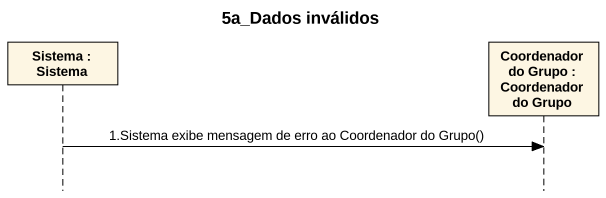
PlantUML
@startuml
title 5a_Dados inválidos
hide footbox
participant "Sistema : Sistema" as Sistema
participant "Coordenador do Grupo : Coordenador do Grupo" as Coordenador_do_Grupo

Sistema -> Coordenador_do_Grupo : 1.Sistema exibe mensagem de erro ao Coordenador do Grupo()
@enduml
